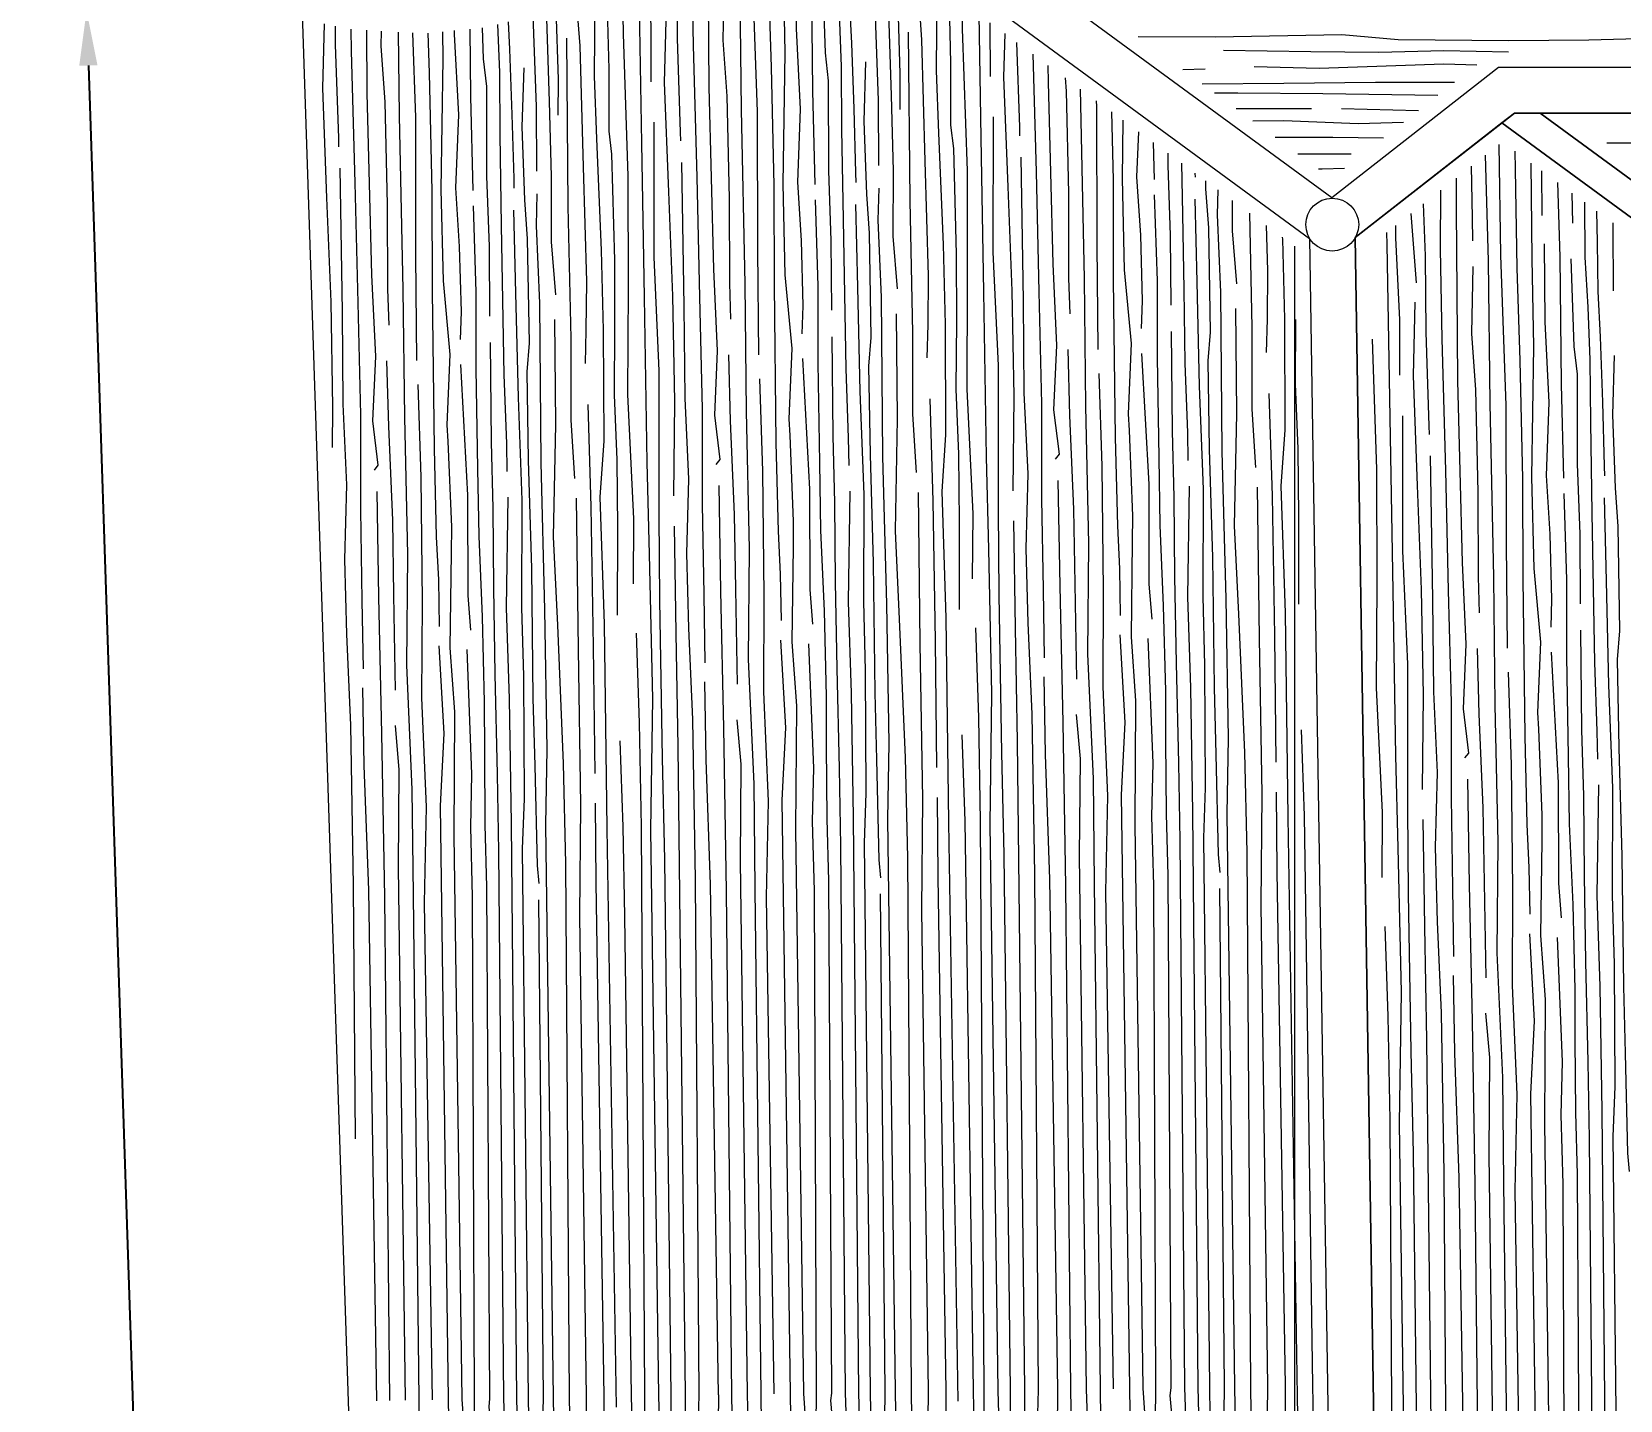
# Model space of a CAD drawing. Header units: millimetres. Extents: x -17502 to -16646, y 1856 to 2034.
# Drawn here: x -17246.57 to -17241.35, y 1866.45 to 1870.94 of the extents above; entities that cross this region are included whole.
import ezdxf

# ---------------------------------------------------------------- set-up
doc = ezdxf.new("R2010")
doc.units = ezdxf.units.MM
doc.layers.get('0').update_dxf_attribs({"lineweight": 9})
doc.layers.get('Defpoints').update_dxf_attribs({"lineweight": 9})
doc.layers.add('blocs', color=7, linetype='Continuous')
doc.styles.get("Standard").update_dxf_attribs({"font": 'times.ttf'})
doc.dimstyles.get("Standard").update_dxf_attribs({"dimtxt": 0.18, "dimasz": 0.18, "dimexe": 0.18, "dimexo": 0.0625, "dimgap": 0.09, "dimtad": 0, "dimtih": 1, "dimtoh": 1, "dimzin": 0, "dimdsep": 46, "dimtxsty": 'Standard', "dimcen": 0.09, "dimadec": 0, "dimazin": 0, "dimtfac": 1, "dimtofl": 0, "dimtmove": 0, "dimatfit": 3, "dimfxl": 1, "dimtolj": 1, "dimtzin": 0, "dimarcsym": 0})

# ---------------------------------------------------------------- blocks, each defined once
blk = doc.blocks.new('*D457')
at = {"color": 0, "lineweight": -2, "transparency": 16777216}
for p, q in [((-17245.7454, 1871.0305), (-17246.5712, 1871.0032)), ((-17246.3854, 1870.8292), (-17246.2102, 1865.5337)), ((-17246.0107, 1859.5027), (-17246.1859, 1864.7982)), ((-17245.3588, 1859.3442), (-17246.1846, 1859.3168))]:
    blk.add_line(p, q, dxfattribs=at)
at = {"color": 0, "lineweight": 9, "transparency": 16777216}
for points in [[(-17246.4154, 1870.8282), (-17246.3554, 1870.8302), (-17246.3913, 1871.0091)], [(-17246.0407, 1859.5017), (-17245.9807, 1859.5037), (-17246.0047, 1859.3228)]]:
    blk.add_solid(points, dxfattribs=at)
at = {"layer": 'Defpoints', "color": 0, "lineweight": 9, "transparency": 16777216}
for p in [(-17246.3913, 1871.0091), (-17245.6829, 1871.0326), (-17245.2963, 1859.3462)]:
    blk.add_point(p, dxfattribs=at)
at = {"color": 0, "lineweight": 9, "transparency": 16777216, "insert": (-17246.198, 1865.166), "char_height": 0.18, "attachment_point": 5, "rotation": 90}
blk.add_mtext('\\A1;11.69', dxfattribs=at)

msp = doc.modelspace()

# ---------------------------------------------------------------- linework, layer by layer
at = {"lineweight": 9}
for points in [[(-17235.0473, 1872.8238), (-17234.8167, 1872.8238), (-17234.8167, 1870.8228), (-17241.7543, 1870.8228), (-17242.3019, 1870.3943), (-17244.1116, 1871.7212), (-17244.0561, 1871.8437), (-17243.9982, 1872.0277), (-17243.9689, 1872.1987), (-17243.9612, 1872.3354), (-17243.9655, 1872.4503), (-17243.9881, 1872.612), (-17244.0268, 1872.7598), (-17244.0491, 1872.8238), (-17243.6056, 1872.8238)], [(-17242.0733, 1860.5942), (-17242.2249, 1870.2641), (-17241.7025, 1870.6728), (-17234.8167, 1870.6728), (-17234.8167, 1868.6234), (-17234.5696, 1868.6234), (-17234.5696, 1868.5982), (-17238.8426, 1868.5781), (-17238.9629, 1859.4455), (-17242.0546, 1859.397), (-17242.0635, 1859.9639)], [(-17242.0635, 1859.9639), (-17242.0546, 1859.397), (-17239.1129, 1859.4431), (-17238.9919, 1868.6255), (-17241.7434, 1870.6408), (-17242.2249, 1870.2641), (-17242.0733, 1860.5942)], [(-17242.4245, 1870.2361), (-17242.4245, 1859.4412)]]:
    msp.add_lwpolyline(points, dxfattribs=at)
for points in [[(-17242.3748, 1870.2617), (-17242.2046, 1859.3947), (-17245.2963, 1859.3462), (-17245.6829, 1871.0326), (-17245.5188, 1870.9979), (-17245.283, 1870.9839), (-17245.0886, 1871.0033), (-17244.8795, 1871.0569), (-17244.7259, 1871.1204), (-17244.5816, 1871.2018), (-17244.4651, 1871.2863), (-17244.3206, 1871.4219), (-17244.2344, 1871.5254), (-17244.1879, 1871.5911), (-17242.3748, 1870.2617)], [(-17238.9919, 1868.6255), (-17238.9906, 1868.7274), (-17238.962, 1868.7275), (-17241.6179, 1870.6728), (-17241.7025, 1870.6728), (-17241.7434, 1870.6408)], [(-17238.962, 1868.7275), (-17234.8167, 1868.747), (-17234.8167, 1870.6728), (-17241.6179, 1870.6728)]]:
    msp.add_lwpolyline(points, close=True, dxfattribs=at)
msp.add_circle((-17242.3005, 1870.3067), 0.0868, dxfattribs=at)
at = {"layer": 'blocs', "lineweight": 9}
for points in [[(-17244.2114, 1871.4749), (-17244.2063, 1871.1702), (-17244.1889, 1870.677), (-17244.1882, 1870.2247), (-17244.1847, 1869.8797)], [(-17244.1594, 1871.5082), (-17244.1585, 1871.452), (-17244.1531, 1871.1276), (-17244.1434, 1870.8239), (-17244.1346, 1870.4357), (-17244.1337, 1870.109), (-17244.1273, 1869.5905), (-17244.1202, 1869.3004), (-17244.1133, 1869.1596), (-17244.1107, 1869.0066)], [(-17244.1066, 1871.4695), (-17244.1033, 1871.1582), (-17244.0985, 1870.8704), (-17244.105, 1870.4408), (-17244.0977, 1870.1416), (-17244.0754, 1869.8998), (-17244.0852, 1869.6689), (-17244.082, 1869.6141), (-17244.0705, 1869.3333), (-17244.0713, 1869.2487), (-17244.0753, 1868.9365), (-17244.0603, 1868.7266), (-17244.0627, 1868.3198), (-17244.0367, 1866.4694)], [(-17244.255, 1871.4225), (-17244.2471, 1871.1517), (-17244.2416, 1870.6834), (-17244.2298, 1870.1124), (-17244.225, 1869.6927), (-17244.2152, 1869.2428), (-17244.2183, 1868.8795), (-17244.2, 1868.4708), (-17244.1965, 1868.1259), (-17244.177, 1866.4671)], [(-17244.0197, 1871.4058), (-17244.0121, 1871.1643), (-17244.0074, 1870.7463), (-17243.9999, 1870.438)], [(-17244.3519, 1871.3239), (-17244.3519, 1871.3209), (-17244.35, 1871.0471), (-17244.3477, 1870.7578), (-17244.3401, 1870.4607), (-17244.3325, 1870.1609), (-17244.3202, 1869.8926), (-17244.3297, 1869.6813), (-17244.3116, 1869.5356), (-17244.3244, 1869.5197)], [(-17243.9313, 1871.3409), (-17243.9298, 1871.164), (-17243.9202, 1870.9997), (-17243.9128, 1870.8262), (-17243.9116, 1870.6206), (-17243.9066, 1870.3236), (-17243.9025, 1870.077), (-17243.8984, 1869.8332), (-17243.8901, 1869.6071), (-17243.8885, 1869.5158)], [(-17243.8912, 1871.3116), (-17243.8895, 1871.2126), (-17243.8868, 1871.0504), (-17243.8798, 1870.902), (-17243.8716, 1870.6874), (-17243.8658, 1870.4773), (-17243.8653, 1870.4453)], [(-17244.4041, 1871.275), (-17244.4045, 1871.1898), (-17244.3996, 1870.8952), (-17244.3872, 1870.4627), (-17244.378, 1870.0691), (-17244.3692, 1869.7016), (-17244.3692, 1869.3892), (-17244.3642, 1869.0921), (-17244.3605, 1868.8679)], [(-17243.8088, 1871.2512), (-17243.8051, 1871.0837), (-17243.7921, 1870.7138), (-17243.7908, 1870.5013)], [(-17244.4562, 1871.231), (-17244.4537, 1871.1678), (-17244.4521, 1870.9175), (-17244.4417, 1870.61), (-17244.4413, 1870.5814)], [(-17244.063, 1871.207), (-17244.061, 1870.9511), (-17244.0474, 1870.6863), (-17244.0571, 1870.4463), (-17244.0448, 1870.2546), (-17244.0389, 1870.0399), (-17244.042, 1869.9485)], [(-17243.7572, 1871.2133), (-17243.758, 1871.0022), (-17243.7489, 1870.7305), (-17243.7425, 1870.4838), (-17243.7435, 1870.269), (-17243.7291, 1870.0956)], [(-17244.5483, 1871.1642), (-17244.5388, 1870.9582), (-17244.5384, 1870.7757)], [(-17243.9755, 1871.1581), (-17243.9661, 1870.8704), (-17243.9554, 1870.7792), (-17243.9551, 1870.4845), (-17243.9466, 1870.2539), (-17243.9451, 1870.0254)], [(-17243.7314, 1871.1944), (-17243.7313, 1871.1786), (-17243.7204, 1870.8018), (-17243.7207, 1870.6852)], [(-17244.6327, 1871.1156), (-17244.6296, 1870.9328), (-17244.614, 1870.4663), (-17244.6131, 1870.0987), (-17244.6151, 1869.7493), (-17244.5952, 1869.3403), (-17244.5968, 1869.1272)], [(-17244.5785, 1871.1461), (-17244.569, 1870.5741), (-17244.5605, 1870.0684), (-17244.5514, 1869.5263), (-17244.5438, 1869.2247), (-17244.5332, 1868.7504), (-17244.5391, 1868.3201), (-17244.5132, 1866.4614)], [(-17244.2974, 1871.1326), (-17244.302, 1870.9126), (-17244.2886, 1870.7282), (-17244.2809, 1870.3923), (-17244.2804, 1870.1144), (-17244.2763, 1869.9962)], [(-17243.6469, 1871.1325), (-17243.655, 1870.995), (-17243.6491, 1870.9129), (-17243.6379, 1870.5155), (-17243.627, 1870.1388), (-17243.6289, 1869.9792), (-17243.6316, 1869.8695)], [(-17243.5997, 1871.0979), (-17243.5993, 1871.0801), (-17243.6017, 1870.8127), (-17243.5937, 1870.6073), (-17243.5784, 1870.242), (-17243.5718, 1869.9793), (-17243.5702, 1869.6161), (-17243.5831, 1869.431), (-17243.5693, 1869.0154), (-17243.5604, 1868.3438), (-17243.5297, 1866.4439)], [(-17244.7735, 1871.0466), (-17244.7777, 1870.9759), (-17244.7718, 1870.8938), (-17244.7605, 1870.4964), (-17244.7497, 1870.1197), (-17244.7516, 1869.9601), (-17244.7543, 1869.8504)], [(-17244.7221, 1871.0678), (-17244.722, 1871.061), (-17244.7243, 1870.7936), (-17244.7163, 1870.5882), (-17244.7011, 1870.2229), (-17244.6944, 1869.9602), (-17244.6929, 1869.597), (-17244.7058, 1869.4119), (-17244.692, 1868.9963), (-17244.683, 1868.3247), (-17244.6524, 1866.4248)], [(-17244.6824, 1871.0875), (-17244.6817, 1871.0138), (-17244.6767, 1870.8172), (-17244.6767, 1870.6137), (-17244.6669, 1870.5376), (-17244.6577, 1870.1902), (-17244.6575, 1869.9715), (-17244.6588, 1869.7477), (-17244.6501, 1869.5342), (-17244.6481, 1869.3104), (-17244.6484, 1869.0242)], [(-17243.5594, 1871.0683), (-17243.559, 1871.0329), (-17243.554, 1870.8363), (-17243.554, 1870.6328), (-17243.5443, 1870.5567), (-17243.5351, 1870.2093), (-17243.5348, 1869.9906), (-17243.5361, 1869.7668), (-17243.5275, 1869.5533), (-17243.5254, 1869.3295), (-17243.5257, 1869.0433)], [(-17244.9253, 1870.9936), (-17244.9147, 1870.6947), (-17244.9135, 1870.4822)], [(-17244.8806, 1871.005), (-17244.8807, 1870.9831), (-17244.8716, 1870.7114), (-17244.8652, 1870.4647), (-17244.8661, 1870.2499), (-17244.8518, 1870.0765)], [(-17244.8498, 1871.0151), (-17244.8431, 1870.7827), (-17244.8434, 1870.6661)], [(-17244.4877, 1871.0162), (-17244.494, 1870.7736), (-17244.4802, 1870.414), (-17244.4667, 1870.0727), (-17244.4609, 1869.7261), (-17244.4635, 1869.4161)], [(-17243.5169, 1871.0371), (-17243.5155, 1870.9499), (-17243.4998, 1870.4835), (-17243.4989, 1870.1159), (-17243.5009, 1869.7665), (-17243.481, 1869.3575), (-17243.4827, 1869.1444)], [(-17243.4616, 1870.9965), (-17243.4548, 1870.5912), (-17243.4463, 1870.0856), (-17243.4372, 1869.5434), (-17243.4296, 1869.2418), (-17243.419, 1868.7675), (-17243.4249, 1868.3372), (-17243.399, 1866.4786)], [(-17245.6111, 1870.9663), (-17245.6167, 1870.7545), (-17245.6029, 1870.3949), (-17245.5893, 1870.0536), (-17245.5835, 1869.707), (-17245.5847, 1869.5751)], [(-17245.5751, 1870.9587), (-17245.5748, 1870.8984), (-17245.5644, 1870.5909), (-17245.5639, 1870.5623)], [(-17245.5235, 1870.9481), (-17245.5223, 1870.8761), (-17245.5098, 1870.4435), (-17245.5006, 1870.05), (-17245.4919, 1869.6825), (-17245.4919, 1869.3701), (-17245.4869, 1869.073), (-17245.4831, 1868.8488)], [(-17245.472, 1870.945), (-17245.4704, 1870.7387), (-17245.4628, 1870.4416), (-17245.4552, 1870.1418), (-17245.4429, 1869.8735), (-17245.4524, 1869.6622), (-17245.4343, 1869.5165), (-17245.4471, 1869.5006)], [(-17245.4237, 1870.9422), (-17245.4247, 1870.8935), (-17245.4113, 1870.7091), (-17245.4036, 1870.3732), (-17245.4031, 1870.0953), (-17245.399, 1869.9771)], [(-17245.3675, 1870.9388), (-17245.3643, 1870.6643), (-17245.3524, 1870.0933), (-17245.3477, 1869.6736), (-17245.3379, 1869.2237), (-17245.3409, 1868.8604), (-17245.3227, 1868.4517), (-17245.3192, 1868.1068), (-17245.2997, 1866.448)], [(-17245.2226, 1870.9397), (-17245.2211, 1870.8513), (-17245.2277, 1870.4217), (-17245.2204, 1870.1225), (-17245.1981, 1869.8807), (-17245.2079, 1869.6498), (-17245.2047, 1869.595), (-17245.1931, 1869.3142), (-17245.194, 1869.2296), (-17245.1979, 1868.9174), (-17245.183, 1868.7075), (-17245.1853, 1868.3007), (-17245.1594, 1866.4503)], [(-17245.1838, 1870.9436), (-17245.1837, 1870.932), (-17245.1701, 1870.6672), (-17245.1798, 1870.4272), (-17245.1675, 1870.2354), (-17245.1616, 1870.0208), (-17245.1646, 1869.9293)], [(-17245.1325, 1870.9487), (-17245.13, 1870.7272), (-17245.1226, 1870.4189)], [(-17245.0921, 1870.9527), (-17245.0888, 1870.8513), (-17245.0781, 1870.7601), (-17245.0777, 1870.4654), (-17245.0693, 1870.2348), (-17245.0678, 1870.0063)], [(-17245.0422, 1870.9636), (-17245.0354, 1870.8071), (-17245.0343, 1870.6015), (-17245.0293, 1870.3045), (-17245.0252, 1870.0579), (-17245.0211, 1869.8141), (-17245.0127, 1869.588), (-17245.0112, 1869.4967)], [(-17245.0067, 1870.9727), (-17245.0024, 1870.8829), (-17244.9943, 1870.6683), (-17244.9885, 1870.4582), (-17244.9879, 1870.4262)], [(-17243.6929, 1870.9383), (-17243.6882, 1870.3854), (-17243.6786, 1869.9515), (-17243.6787, 1869.6842), (-17243.6664, 1869.4925)], [(-17243.4246, 1870.9695), (-17243.4242, 1870.7929)], [(-17245.3214, 1870.9361), (-17245.3116, 1870.6579), (-17245.3109, 1870.2056), (-17245.3074, 1869.8606)], [(-17245.2702, 1870.9349), (-17245.2661, 1870.8048), (-17245.2573, 1870.4166), (-17245.2564, 1870.0899), (-17245.25, 1869.5714), (-17245.2429, 1869.2813), (-17245.2359, 1869.1405), (-17245.2334, 1868.9875)], [(-17244.8155, 1870.9192), (-17244.8109, 1870.3663), (-17244.8013, 1869.9324), (-17244.8014, 1869.6651), (-17244.7891, 1869.4734)], [(-17243.3761, 1870.9339), (-17243.3799, 1870.7908), (-17243.366, 1870.4312), (-17243.3525, 1870.0899), (-17243.3467, 1869.7432), (-17243.3493, 1869.4332)], [(-17243.3369, 1870.9052), (-17243.3276, 1870.6272), (-17243.3271, 1870.5985)], [(-17239.9067, 1870.923), (-17240.3042, 1870.9226), (-17240.6194, 1870.92), (-17240.8867, 1870.9266), (-17241.0923, 1870.9218), (-17241.4578, 1870.9123), (-17241.7205, 1870.9097), (-17242.0837, 1870.9139), (-17242.2686, 1870.9297), (-17242.6844, 1870.9224), (-17242.9384, 1870.923)], [(-17243.8331, 1870.8408), (-17243.839, 1870.6465), (-17243.8304, 1870.4067), (-17243.8214, 1870.2789), (-17243.8157, 1869.9363), (-17243.8232, 1869.8425), (-17243.8184, 1869.5524), (-17243.8078, 1869.1968), (-17243.8029, 1868.7696), (-17243.797, 1868.5504), (-17243.7892, 1868.2215), (-17243.7836, 1868.1622)], [(-17243.2841, 1870.8664), (-17243.273, 1870.4798), (-17243.2638, 1870.0863), (-17243.255, 1869.7188), (-17243.255, 1869.4064), (-17243.25, 1869.1092), (-17243.2463, 1868.885)], [(-17241.7222, 1870.8728), (-17241.9336, 1870.8774), (-17242.1472, 1870.8721), (-17242.3709, 1870.8736), (-17242.6571, 1870.8783)], [(-17244.9557, 1870.8217), (-17244.9616, 1870.6274), (-17244.9531, 1870.3876), (-17244.9441, 1870.2598), (-17244.9383, 1869.9172), (-17244.9459, 1869.8234), (-17244.941, 1869.5333), (-17244.9304, 1869.1777), (-17244.9256, 1868.7505), (-17244.9196, 1868.5313), (-17244.9118, 1868.2024), (-17244.9063, 1868.1431)], [(-17243.234, 1870.8297), (-17243.2335, 1870.7749), (-17243.226, 1870.4778), (-17243.2183, 1870.1781), (-17243.206, 1869.9098), (-17243.2155, 1869.6984), (-17243.1975, 1869.5527), (-17243.2102, 1869.5368)], [(-17243.1775, 1870.7883), (-17243.1744, 1870.7454), (-17243.1667, 1870.4095), (-17243.1662, 1870.1315), (-17243.1622, 1870.0134)], [(-17242.7181, 1870.8166), (-17242.7915, 1870.8152)], [(-17241.8253, 1870.8307), (-17241.9341, 1870.833), (-17242.3434, 1870.8196), (-17242.5564, 1870.8246)], [(-17243.128, 1870.752), (-17243.1274, 1870.7005), (-17243.1156, 1870.1296), (-17243.1109, 1869.7099), (-17243.101, 1869.26), (-17243.1041, 1868.8966), (-17243.0858, 1868.488), (-17243.0824, 1868.1431), (-17243.0628, 1866.4842)], [(-17241.8988, 1870.7732), (-17242.1582, 1870.7729), (-17242.4598, 1870.77), (-17242.7274, 1870.7682)], [(-17241.9536, 1870.7304), (-17242.3319, 1870.7362), (-17242.6108, 1870.7385), (-17242.6867, 1870.7384)], [(-17243.0754, 1870.7134), (-17243.0747, 1870.6942), (-17243.074, 1870.2418), (-17243.0705, 1869.8969)], [(-17242.3688, 1870.6866), (-17242.6158, 1870.6864)], [(-17242.0171, 1870.6806), (-17242.2697, 1870.6867)], [(-17244.5283, 1870.6429), (-17244.5287, 1870.1997), (-17244.5121, 1869.8271), (-17244.512, 1869.3531), (-17244.5099, 1869.0742), (-17244.5012, 1868.5555), (-17244.493, 1868.2219)], [(-17243.4142, 1870.6601), (-17243.4146, 1870.2168), (-17243.3979, 1869.8443), (-17243.3978, 1869.3703), (-17243.3957, 1869.0913), (-17243.3871, 1868.5726), (-17243.3789, 1868.2391)], [(-17243.0255, 1870.6768), (-17243.0204, 1870.4528), (-17243.0195, 1870.1261), (-17243.0132, 1869.6076), (-17243.006, 1869.3176), (-17242.9991, 1869.1767), (-17242.9965, 1869.0237)], [(-17242.9879, 1870.6492), (-17242.9908, 1870.4579), (-17242.9835, 1870.1587), (-17242.9612, 1869.9169), (-17242.971, 1869.686), (-17242.9678, 1869.6312), (-17242.9563, 1869.3504), (-17242.9572, 1869.2659), (-17242.9611, 1868.9536), (-17242.9461, 1868.7437), (-17242.9485, 1868.337), (-17242.9226, 1866.4866)], [(-17242.0668, 1870.6418), (-17242.2154, 1870.6372), (-17242.4597, 1870.6474), (-17242.561, 1870.6462)], [(-17242.937, 1870.6119), (-17242.943, 1870.4634), (-17242.9306, 1870.2717), (-17242.9247, 1870.057), (-17242.9278, 1869.9656)], [(-17242.8887, 1870.5765), (-17242.8858, 1870.4551)], [(-17242.1326, 1870.5903), (-17242.2981, 1870.5929), (-17242.4879, 1870.5927)], [(-17239.8311, 1870.5832), (-17240.4366, 1870.5752), (-17241.0675, 1870.5745), (-17241.3986, 1870.5742)], [(-17243.3233, 1870.5282), (-17243.3154, 1870.0564), (-17243.3129, 1869.754), (-17243.3007, 1869.4883), (-17243.307, 1869.2439), (-17243.3003, 1868.9989), (-17243.2875, 1868.6993), (-17243.2787, 1868.1728), (-17243.2665, 1866.4808)], [(-17242.8409, 1870.5415), (-17242.8409, 1870.5016), (-17242.8325, 1870.271), (-17242.8309, 1870.0426)], [(-17242.2383, 1870.5381), (-17242.4133, 1870.538)], [(-17241.7985, 1870.5343), (-17241.7884, 1870.188), (-17241.7829, 1869.7198), (-17241.771, 1869.1488), (-17241.7663, 1868.7291), (-17241.7565, 1868.2792), (-17241.7596, 1867.9159), (-17241.7413, 1867.5072), (-17241.7378, 1867.1623), (-17241.7183, 1865.5034)], [(-17241.7536, 1870.5694), (-17241.7476, 1870.2066), (-17241.7302, 1869.7134), (-17241.7295, 1869.261), (-17241.726, 1868.9161)], [(-17241.7008, 1870.5476), (-17241.6998, 1870.4883), (-17241.6943, 1870.164), (-17241.6847, 1869.8603), (-17241.6759, 1869.4721), (-17241.675, 1869.1454), (-17241.6686, 1868.6268), (-17241.6615, 1868.3368), (-17241.6546, 1868.196), (-17241.652, 1868.0429)], [(-17245.5601, 1870.4919), (-17245.5523, 1870.0202), (-17245.5498, 1869.7178), (-17245.5375, 1869.452), (-17245.5439, 1869.2076), (-17245.5372, 1868.9626), (-17245.5243, 1868.663), (-17245.5155, 1868.1365), (-17245.5096, 1867.3052)], [(-17244.4375, 1870.511), (-17244.4296, 1870.0393), (-17244.4271, 1869.7369), (-17244.4149, 1869.4711), (-17244.4212, 1869.2267), (-17244.4145, 1868.9818), (-17244.4017, 1868.6821), (-17244.3929, 1868.1556), (-17244.3807, 1866.4637)], [(-17242.7953, 1870.508), (-17242.7925, 1870.3408), (-17242.7883, 1870.0941), (-17242.7842, 1869.8503), (-17242.7759, 1869.6243), (-17242.7744, 1869.5329)], [(-17242.7513, 1870.4758), (-17242.7511, 1870.4625)], [(-17242.2601, 1870.4905), (-17242.3334, 1870.4885), (-17242.3459, 1870.4885)], [(-17241.8442, 1870.4985), (-17241.8414, 1870.3286), (-17241.8401, 1870.254)], [(-17241.6479, 1870.5089), (-17241.6446, 1870.1946), (-17241.6398, 1869.9068), (-17241.6463, 1869.4771), (-17241.639, 1869.178), (-17241.6167, 1868.9362), (-17241.6265, 1868.7052), (-17241.6233, 1868.6505), (-17241.6118, 1868.3696), (-17241.6126, 1868.2851), (-17241.6165, 1867.9729), (-17241.6016, 1867.7629), (-17241.6039, 1867.3562), (-17241.578, 1865.5058)], [(-17241.6134, 1870.4836), (-17241.6127, 1870.3369)], [(-17243.7896, 1870.4267), (-17243.7924, 1870.3215), (-17243.7813, 1870.0681), (-17243.7771, 1869.545), (-17243.7644, 1869.0609), (-17243.7568, 1868.6041), (-17243.761, 1868.355), (-17243.736, 1866.4744), (-17243.736, 1866.4744)], [(-17242.7172, 1870.4507), (-17242.7162, 1870.4239), (-17242.7072, 1870.2961), (-17242.7015, 1869.9535), (-17242.709, 1869.8597), (-17242.7042, 1869.5696), (-17242.6936, 1869.2139), (-17242.6887, 1868.7868), (-17242.6828, 1868.5675), (-17242.675, 1868.2387), (-17242.6694, 1868.1794)], [(-17242.676, 1870.4205), (-17242.6782, 1870.3387), (-17242.6671, 1870.0853), (-17242.6629, 1869.5622), (-17242.6502, 1869.078), (-17242.6426, 1868.6212), (-17242.6468, 1868.3721), (-17242.6218, 1866.4916), (-17242.6218, 1866.4916)], [(-17241.9448, 1870.4198), (-17241.9458, 1870.2262), (-17241.9409, 1869.9316), (-17241.9285, 1869.499), (-17241.9193, 1869.1055), (-17241.9105, 1868.738), (-17241.9105, 1868.4256), (-17241.9055, 1868.1284), (-17241.9018, 1867.9043)], [(-17241.8938, 1870.4597), (-17241.8932, 1870.3572), (-17241.8912, 1870.0835), (-17241.889, 1869.7941), (-17241.8814, 1869.497), (-17241.8738, 1869.1973), (-17241.8615, 1868.929), (-17241.871, 1868.7176), (-17241.8529, 1868.5719), (-17241.8657, 1868.5561)], [(-17241.5611, 1870.4453), (-17241.5534, 1870.2007), (-17241.5487, 1869.7827), (-17241.5412, 1869.4744)], [(-17245.1218, 1870.3686), (-17245.1125, 1870.0855), (-17245.1128, 1869.8342), (-17245.1073, 1869.5053), (-17245.1036, 1869.2837), (-17245.0922, 1869.0194), (-17245.0852, 1868.7385), (-17245.0848, 1868.5763), (-17245.0831, 1868.3364), (-17245.0774, 1868.1332), (-17245.0679, 1866.4518), (-17245.0679, 1866.4518)], [(-17244.9122, 1870.4076), (-17244.915, 1870.3024), (-17244.9039, 1870.049), (-17244.8998, 1869.5259), (-17244.8871, 1869.0418), (-17244.8795, 1868.585), (-17244.8837, 1868.3359), (-17244.8586, 1866.4553), (-17244.8586, 1866.4553)], [(-17243.9991, 1870.3877), (-17243.9898, 1870.1046), (-17243.9902, 1869.8533), (-17243.9847, 1869.5244), (-17243.981, 1869.3028), (-17243.9695, 1869.0385), (-17243.9626, 1868.7576), (-17243.9621, 1868.5954), (-17243.9604, 1868.3555), (-17243.9547, 1868.1523), (-17243.9452, 1866.4709), (-17243.9452, 1866.4709)], [(-17243.8663, 1870.3731), (-17243.8595, 1870.1013), (-17243.8515, 1869.7588), (-17243.839, 1869.4208), (-17243.8399, 1869.069), (-17243.8339, 1868.8429), (-17243.8317, 1868.4408), (-17243.8378, 1868.2762), (-17243.8182, 1866.4731), (-17243.8182, 1866.4731)], [(-17242.8849, 1870.4049), (-17242.8756, 1870.1217), (-17242.876, 1869.8704), (-17242.8705, 1869.5415), (-17242.8668, 1869.32), (-17242.8554, 1869.0556), (-17242.8484, 1868.7747), (-17242.848, 1868.6125), (-17242.8462, 1868.3727), (-17242.8405, 1868.1694), (-17242.8311, 1866.4881), (-17242.8311, 1866.4881)], [(-17242.7521, 1870.3903), (-17242.7453, 1870.1185), (-17242.7373, 1869.7759), (-17242.7248, 1869.438), (-17242.7258, 1869.0861), (-17242.7197, 1868.8601), (-17242.7175, 1868.458), (-17242.7236, 1868.2934), (-17242.704, 1866.4902), (-17242.704, 1866.4902)], [(-17242.6288, 1870.386), (-17242.6293, 1870.2862), (-17242.615, 1870.1128)], [(-17242.0017, 1870.3752), (-17241.995, 1870.2042), (-17241.9934, 1869.9539), (-17241.983, 1869.6464), (-17241.9825, 1869.6178)], [(-17241.5135, 1870.4104), (-17241.5119, 1870.3111)], [(-17241.4726, 1870.3805), (-17241.4711, 1870.2004), (-17241.4615, 1870.0361), (-17241.4541, 1869.8625), (-17241.4529, 1869.6569), (-17241.4479, 1869.36), (-17241.4438, 1869.1133), (-17241.4397, 1868.8696), (-17241.4313, 1868.6435), (-17241.4298, 1868.5522)], [(-17244.989, 1870.354), (-17244.9822, 1870.0822), (-17244.9741, 1869.7397), (-17244.9616, 1869.4017), (-17244.9626, 1869.0499), (-17244.9565, 1868.8238), (-17244.9544, 1868.4217), (-17244.9604, 1868.2571), (-17244.9408, 1866.454), (-17244.9408, 1866.454)], [(-17242.5727, 1870.3448), (-17242.5645, 1869.9687), (-17242.5646, 1869.7014), (-17242.5522, 1869.5096)], [(-17242.0425, 1870.3433), (-17242.0248, 1870.1152)], [(-17241.4325, 1870.3511), (-17241.4308, 1870.249), (-17241.4281, 1870.0868), (-17241.421, 1869.9384), (-17241.4129, 1869.7238), (-17241.4071, 1869.5137), (-17241.4065, 1869.4817)], [(-17241.3794, 1870.3122), (-17241.3791, 1870.2997), (-17241.3779, 1870.0896)], [(-17242.5171, 1870.304), (-17242.5128, 1870.1559), (-17242.5147, 1869.9963), (-17242.5174, 1869.8866)], [(-17242.4645, 1870.2655), (-17242.4642, 1870.2591), (-17242.4576, 1869.9965), (-17242.4561, 1869.6332), (-17242.4689, 1869.4481), (-17242.4551, 1869.0325), (-17242.4462, 1868.361), (-17242.4155, 1866.4611)], [(-17242.1219, 1870.2811), (-17242.1208, 1870.2412), (-17242.1102, 1869.6105), (-17242.1018, 1869.1048), (-17242.0927, 1868.5626), (-17242.0851, 1868.2611), (-17242.0745, 1867.7867), (-17242.0803, 1867.3564), (-17242.0545, 1865.4978)], [(-17242.0931, 1870.3037), (-17242.0924, 1870.2629), (-17242.0801, 1869.9946), (-17242.0797, 1869.8121)], [(-17241.6043, 1870.2433), (-17241.6023, 1869.9875), (-17241.5887, 1869.7227), (-17241.5984, 1869.4826), (-17241.5861, 1869.2909), (-17241.5802, 1869.0763), (-17241.5832, 1868.9848)], [(-17241.8387, 1870.169), (-17241.8433, 1869.949), (-17241.8299, 1869.7646), (-17241.8222, 1869.4287), (-17241.8217, 1869.1508), (-17241.8176, 1869.0326)], [(-17241.5168, 1870.1945), (-17241.5074, 1869.9068), (-17241.4967, 1869.8156), (-17241.4964, 1869.5209), (-17241.4879, 1869.2903), (-17241.4864, 1869.0618)], [(-17242.029, 1870.0526), (-17242.0353, 1869.81), (-17242.0215, 1869.4504), (-17242.008, 1869.1091), (-17242.0022, 1868.7624), (-17242.0048, 1868.4524)], [(-17243.7323, 1870.0141), (-17243.7288, 1869.6691), (-17243.7364, 1869.3012), (-17243.7224, 1869.0113), (-17243.7034, 1868.5569), (-17243.6956, 1868.2281), (-17243.6834, 1866.4753)], [(-17242.6181, 1870.0312), (-17242.6146, 1869.6863), (-17242.6222, 1869.3183), (-17242.6082, 1869.0284), (-17242.5892, 1868.5741), (-17242.5814, 1868.2452), (-17242.5692, 1866.4925)], [(-17244.855, 1869.995), (-17244.8515, 1869.65), (-17244.859, 1869.2821), (-17244.8451, 1868.9922), (-17244.826, 1868.5378), (-17244.8183, 1868.209), (-17244.806, 1866.4562)], [(-17242.8295, 1869.9558), (-17242.8263, 1869.6291), (-17242.8204, 1869.4122), (-17242.8183, 1869.1504), (-17242.8135, 1868.8672), (-17242.8057, 1868.5383), (-17242.8015, 1868.2848), (-17242.7855, 1866.4888)], [(-17242.4207, 1869.9954), (-17242.4219, 1869.7839), (-17242.4133, 1869.5704), (-17242.4112, 1869.3467), (-17242.4115, 1869.0605)], [(-17245.0663, 1869.9195), (-17245.0631, 1869.5929), (-17245.0572, 1869.3759), (-17245.0551, 1869.1142), (-17245.0504, 1868.8309), (-17245.0426, 1868.5021), (-17245.0384, 1868.2485), (-17245.0223, 1866.4526)], [(-17243.9437, 1869.9386), (-17243.9405, 1869.612), (-17243.9346, 1869.395), (-17243.9324, 1869.1333), (-17243.9277, 1868.85), (-17243.9199, 1868.5212), (-17243.9157, 1868.2676), (-17243.8996, 1866.4717)], [(-17243.1693, 1869.8964), (-17243.1631, 1869.6801), (-17243.1502, 1869.3726), (-17243.1461, 1869.1276), (-17243.1429, 1868.9373), (-17243.1408, 1868.8148)], [(-17242.1696, 1869.9307), (-17242.1553, 1869.5027), (-17242.1544, 1869.1351), (-17242.1563, 1868.7857), (-17242.1365, 1868.3767), (-17242.1381, 1868.1636)], [(-17245.4062, 1869.8601), (-17245.4, 1869.6438), (-17245.387, 1869.3364), (-17245.3829, 1869.0914), (-17245.3797, 1868.9011), (-17245.3777, 1868.7786)], [(-17245.1632, 1869.8477), (-17245.1401, 1869.4186), (-17245.1391, 1869.0896), (-17245.1304, 1868.9755)], [(-17244.2835, 1869.8792), (-17244.2773, 1869.6629), (-17244.2643, 1869.3555), (-17244.2602, 1869.1105), (-17244.2571, 1868.9202), (-17244.255, 1868.7977)], [(-17244.0406, 1869.8668), (-17244.0174, 1869.4377), (-17244.0165, 1869.1087), (-17244.0077, 1868.9946)], [(-17242.9264, 1869.884), (-17242.9032, 1869.4549), (-17242.9023, 1869.1259), (-17242.8935, 1869.0118)], [(-17241.3744, 1869.8771), (-17241.3802, 1869.6828), (-17241.3717, 1869.4431), (-17241.3627, 1869.3153), (-17241.3569, 1868.9727), (-17241.3645, 1868.8789), (-17241.3597, 1868.5888), (-17241.3491, 1868.2332), (-17241.3442, 1867.806), (-17241.3382, 1867.5868), (-17241.3305, 1867.2579), (-17241.3249, 1867.1986)], [(-17244.1811, 1869.8005), (-17244.1714, 1869.4968), (-17244.1669, 1869.0879), (-17244.1685, 1868.7726), (-17244.1533, 1868.4142), (-17244.1598, 1868.0988), (-17244.134, 1866.4678)], [(-17243.0669, 1869.8177), (-17243.0573, 1869.514), (-17243.0527, 1869.1051), (-17243.0543, 1868.7898), (-17243.0391, 1868.4313), (-17243.0456, 1868.1159), (-17243.0198, 1866.4849)], [(-17245.3038, 1869.7814), (-17245.2941, 1869.4777), (-17245.2896, 1869.0688), (-17245.2911, 1868.7535), (-17245.276, 1868.3951), (-17245.2825, 1868.0797), (-17245.2566, 1866.4487)], [(-17242.5083, 1869.752), (-17242.4982, 1869.4163), (-17242.4905, 1868.9572), (-17242.4858, 1868.5415)], [(-17244.7452, 1869.7157), (-17244.735, 1869.3801), (-17244.7273, 1868.921), (-17244.7227, 1868.5052)], [(-17243.6225, 1869.7348), (-17243.6123, 1869.3992), (-17243.6047, 1868.9401), (-17243.6, 1868.5243)], [(-17242.0696, 1869.6793), (-17242.07, 1869.2361), (-17242.0534, 1868.8635), (-17242.0533, 1868.3895), (-17242.0512, 1868.1106), (-17242.0425, 1867.5919), (-17242.0343, 1867.2583)], [(-17241.9788, 1869.5474), (-17241.9709, 1869.0756), (-17241.9684, 1868.7732), (-17241.9562, 1868.5075), (-17241.9625, 1868.2631), (-17241.9558, 1868.0181), (-17241.943, 1867.7185), (-17241.9342, 1867.192), (-17241.922, 1865.5)], [(-17245.4381, 1869.4308), (-17245.4323, 1869.0841), (-17245.4222, 1868.6358), (-17245.4132, 1868.0989), (-17245.3964, 1866.4463)], [(-17244.3154, 1869.4499), (-17244.3096, 1869.1032), (-17244.2995, 1868.6549), (-17244.2905, 1868.118), (-17244.2738, 1866.4654)], [(-17243.8848, 1869.4313), (-17243.8902, 1869.0679), (-17243.8806, 1868.7688), (-17243.8738, 1868.36), (-17243.8566, 1866.4724), (-17243.8566, 1866.4724)], [(-17243.6607, 1869.4273), (-17243.6547, 1868.9317), (-17243.6462, 1868.42), (-17243.6495, 1868.0567), (-17243.6274, 1866.4763)], [(-17243.2012, 1869.467), (-17243.1954, 1869.1203), (-17243.1853, 1868.6721), (-17243.1764, 1868.1351), (-17243.1596, 1866.4826)], [(-17242.7707, 1869.4484), (-17242.776, 1869.0851), (-17242.7664, 1868.786), (-17242.7596, 1868.3771), (-17242.7424, 1866.4896), (-17242.7424, 1866.4896)], [(-17242.5466, 1869.4445), (-17242.5406, 1868.9488), (-17242.532, 1868.4372), (-17242.5353, 1868.0739), (-17242.5132, 1866.4934)], [(-17245.0075, 1869.4122), (-17245.0128, 1869.0488), (-17245.0033, 1868.7497), (-17244.9964, 1868.3409), (-17244.9793, 1866.4533), (-17244.9793, 1866.4533)], [(-17244.7834, 1869.4082), (-17244.7774, 1868.9126), (-17244.7688, 1868.4009), (-17244.7722, 1868.0376), (-17244.7501, 1866.4572)], [(-17241.5404, 1869.4241), (-17241.5311, 1869.141), (-17241.5314, 1868.8897), (-17241.5259, 1868.5608), (-17241.5222, 1868.3392), (-17241.5108, 1868.0749), (-17241.5039, 1867.794), (-17241.5034, 1867.6318), (-17241.5017, 1867.3919), (-17241.496, 1867.1887), (-17241.4865, 1865.5073), (-17241.4865, 1865.5073)], [(-17241.4076, 1869.4095), (-17241.4008, 1869.1377), (-17241.3928, 1868.7952), (-17241.3803, 1868.4572), (-17241.3812, 1868.1054), (-17241.3752, 1867.8793), (-17241.373, 1867.4772), (-17241.3791, 1867.3126), (-17241.3595, 1865.5094), (-17241.3595, 1865.5094)], [(-17243.3477, 1869.3342), (-17243.3418, 1868.9823), (-17243.3355, 1868.6095), (-17243.33, 1868.1247), (-17243.3115, 1866.48)], [(-17244.4619, 1869.317), (-17244.456, 1868.9651), (-17244.4497, 1868.5924), (-17244.4442, 1868.1075), (-17244.4257, 1866.4629)], [(-17244.5863, 1868.9658), (-17244.5762, 1868.6713), (-17244.5705, 1868.3299)], [(-17243.4721, 1868.9829), (-17243.462, 1868.6885), (-17243.4563, 1868.347)], [(-17242.9977, 1868.9597), (-17242.9815, 1868.6721), (-17242.9935, 1868.4343), (-17242.9666, 1866.4858), (-17242.9666, 1866.4858)], [(-17241.4849, 1868.975), (-17241.4818, 1868.6484), (-17241.4758, 1868.4314), (-17241.4737, 1868.1696), (-17241.469, 1867.8864), (-17241.4612, 1867.5576), (-17241.457, 1867.304), (-17241.4409, 1865.5081)], [(-17245.2346, 1868.9235), (-17245.2184, 1868.6359), (-17245.2304, 1868.3981), (-17245.2035, 1866.4496), (-17245.2035, 1866.4496)], [(-17245.143, 1868.9114), (-17245.127, 1868.5027), (-17245.131, 1868.329), (-17245.1249, 1868.1006), (-17245.1181, 1866.451)], [(-17244.1119, 1868.9426), (-17244.0957, 1868.655), (-17244.1077, 1868.4172), (-17244.0808, 1866.4687), (-17244.0808, 1866.4687)], [(-17244.0203, 1868.9305), (-17244.0044, 1868.5218), (-17244.0083, 1868.3481), (-17244.0022, 1868.1197), (-17243.9954, 1866.4701)], [(-17242.9061, 1868.9476), (-17242.8902, 1868.5389), (-17242.8941, 1868.3652), (-17242.888, 1868.1368), (-17242.8812, 1866.4872)], [(-17241.8248, 1868.9156), (-17241.8186, 1868.6993), (-17241.8056, 1868.3919), (-17241.8015, 1868.1468), (-17241.7983, 1867.9566), (-17241.7963, 1867.8341)], [(-17241.5818, 1868.9032), (-17241.5587, 1868.4741), (-17241.5577, 1868.1451), (-17241.549, 1868.031)], [(-17244.362, 1868.8053), (-17244.3578, 1868.5499), (-17244.3431, 1868.1408), (-17244.3166, 1866.4647)], [(-17243.2479, 1868.8224), (-17243.2436, 1868.567), (-17243.2289, 1868.1579), (-17243.2025, 1866.4819)], [(-17241.7224, 1868.8369), (-17241.7127, 1868.5332), (-17241.7082, 1868.1243), (-17241.7097, 1867.809), (-17241.6946, 1867.4505), (-17241.7011, 1867.1352), (-17241.6753, 1865.5042)], [(-17245.4847, 1868.7862), (-17245.4804, 1868.5308), (-17245.4658, 1868.1217), (-17245.4393, 1866.4456)], [(-17243.1415, 1868.6985), (-17243.1286, 1868.5527), (-17243.1311, 1868.2346), (-17243.1083, 1866.4834), (-17243.1083, 1866.4834)], [(-17245.3783, 1868.6623), (-17245.3655, 1868.5165), (-17245.368, 1868.1984), (-17245.3451, 1866.4472), (-17245.3451, 1866.4472)], [(-17244.2557, 1868.6814), (-17244.2428, 1868.5356), (-17244.2453, 1868.2175), (-17244.2224, 1866.4663), (-17244.2224, 1866.4663)], [(-17242.403, 1868.6486), (-17242.3931, 1868.3656), (-17242.3882, 1868.0724), (-17242.3658, 1866.4959)], [(-17244.6398, 1868.6124), (-17244.63, 1868.3294), (-17244.6251, 1868.0362), (-17244.6027, 1866.4596)], [(-17243.5171, 1868.6315), (-17243.5073, 1868.3485), (-17243.5024, 1868.0553), (-17243.48, 1866.4787)], [(-17241.8567, 1868.4862), (-17241.8509, 1868.1396), (-17241.8408, 1867.6913), (-17241.8318, 1867.1544), (-17241.815, 1865.5018)], [(-17242.4842, 1868.4433), (-17242.4821, 1868.1828), (-17242.4556, 1866.4944)], [(-17241.4261, 1868.4677), (-17241.4315, 1868.1043), (-17241.4219, 1867.8052), (-17241.415, 1867.3963), (-17241.3979, 1865.5088), (-17241.3979, 1865.5088)], [(-17244.721, 1868.407), (-17244.7189, 1868.1466), (-17244.6924, 1866.4581)], [(-17243.5983, 1868.4261), (-17243.5963, 1868.1657), (-17243.5698, 1866.4772)], [(-17244.5705, 1868.3299), (-17244.5589, 1866.4607)], [(-17243.4563, 1868.347), (-17243.4447, 1866.4778)], [(-17242.0031, 1868.3534), (-17241.9973, 1868.0015), (-17241.991, 1867.6288), (-17241.9855, 1867.1439), (-17241.967, 1865.4993)], [(-17243.3789, 1868.2391), (-17243.3585, 1866.4793)], [(-17244.493, 1868.2219), (-17244.4727, 1866.4621)], [(-17242.6708, 1868.1268), (-17242.6554, 1866.491)], [(-17244.9077, 1868.0905), (-17244.8923, 1866.4548)], [(-17243.785, 1868.1096), (-17243.7696, 1866.4739)], [(-17242.1276, 1868.0021), (-17242.1175, 1867.7077), (-17242.1118, 1867.3662)], [(-17241.6532, 1867.9789), (-17241.637, 1867.6913), (-17241.649, 1867.4535), (-17241.6221, 1865.5051), (-17241.6221, 1865.5051)], [(-17241.5616, 1867.9668), (-17241.5456, 1867.5582), (-17241.5496, 1867.3845), (-17241.5435, 1867.1561), (-17241.5367, 1865.5065)], [(-17241.9033, 1867.8417), (-17241.899, 1867.5862), (-17241.8844, 1867.1771), (-17241.8579, 1865.5011)], [(-17241.7969, 1867.7178), (-17241.7841, 1867.572), (-17241.7866, 1867.2538), (-17241.7637, 1865.5027), (-17241.7637, 1865.5027)], [(-17242.1118, 1867.3662), (-17242.1002, 1865.4971)], [(-17242.0343, 1867.2583), (-17242.014, 1865.4985)], [(-17245.0679, 1866.4518), (-17245.0706, 1866.4267), (-17245.0621, 1866.3286)], [(-17245.0223, 1866.4526), (-17245.0148, 1866.2312), (-17245.0116, 1866.0348), (-17245.0094, 1865.9069)], [(-17244.9793, 1866.4533), (-17244.9745, 1866.2804), (-17244.9708, 1866.0589), (-17244.9687, 1865.7961), (-17244.9591, 1865.6318), (-17244.9516, 1865.4583), (-17244.9505, 1865.2527), (-17244.9485, 1865.1329)], [(-17244.9408, 1866.454), (-17244.9378, 1866.2741)], [(-17244.8923, 1866.4548), (-17244.8938, 1866.3704), (-17244.8818, 1866.2015), (-17244.8767, 1865.8955), (-17244.8755, 1865.6853)], [(-17244.8586, 1866.4553), (-17244.8534, 1866.1429), (-17244.844, 1865.7158), (-17244.8309, 1865.3459), (-17244.8297, 1865.1334)], [(-17244.806, 1866.4562), (-17244.8032, 1866.2876), (-17244.8039, 1866.1917), (-17244.8024, 1865.9678)], [(-17244.7501, 1866.4572), (-17244.7534, 1866.1836), (-17244.738, 1865.944), (-17244.7421, 1865.7817)], [(-17244.6924, 1866.4581), (-17244.6917, 1866.1824)], [(-17244.6027, 1866.4596), (-17244.5999, 1866.346), (-17244.5985, 1866.2624), (-17244.6018, 1866.1274), (-17244.5971, 1866.0656)], [(-17244.5589, 1866.4607), (-17244.5598, 1866.1078)], [(-17244.5132, 1866.4614), (-17244.4957, 1865.8561), (-17244.4851, 1865.2253), (-17244.4767, 1864.7197), (-17244.4676, 1864.1775), (-17244.46, 1863.8759), (-17244.4494, 1863.4016), (-17244.4552, 1862.9713), (-17244.4294, 1861.1127)], [(-17244.4727, 1866.4621), (-17244.4737, 1866.2583), (-17244.4673, 1865.8778), (-17244.455, 1865.6095), (-17244.4546, 1865.427)], [(-17244.4257, 1866.4629), (-17244.4262, 1866.0712), (-17244.3997, 1865.7301)], [(-17244.3807, 1866.4637), (-17244.3839, 1866.3455), (-17244.3789, 1866.0483), (-17244.3699, 1865.819), (-17244.3683, 1865.5688), (-17244.3579, 1865.2613), (-17244.3574, 1865.2326)], [(-17244.3164, 1866.4647), (-17244.3188, 1866.193), (-17244.3207, 1865.841), (-17244.3158, 1865.5465), (-17244.3034, 1865.1139), (-17244.2942, 1864.7204), (-17244.2854, 1864.3529), (-17244.2854, 1864.0404), (-17244.2804, 1863.7433), (-17244.2767, 1863.5191)], [(-17244.2738, 1866.4654), (-17244.2695, 1866.2119), (-17244.2681, 1865.9721), (-17244.2661, 1865.6984), (-17244.2639, 1865.409), (-17244.2563, 1865.1119), (-17244.2487, 1864.8122), (-17244.2364, 1864.5438), (-17244.2459, 1864.3325), (-17244.2278, 1864.1868), (-17244.2406, 1864.1709)], [(-17244.2224, 1866.4663), (-17244.2188, 1866.3417), (-17244.2194, 1866.1301), (-17244.2163, 1865.9435), (-17244.215, 1865.8688)], [(-17244.177, 1866.4671), (-17244.1741, 1866.1728), (-17244.1633, 1865.8029), (-17244.1578, 1865.3346), (-17244.146, 1864.7637), (-17244.1412, 1864.344), (-17244.1314, 1863.8941), (-17244.1345, 1863.5307), (-17244.1162, 1863.1221), (-17244.1127, 1862.7772), (-17244.0932, 1861.1183)], [(-17244.0808, 1866.4687), (-17244.0747, 1866.1032), (-17244.0692, 1865.7789), (-17244.0596, 1865.4752), (-17244.0508, 1865.0869), (-17244.0499, 1864.7602), (-17244.0435, 1864.2417), (-17244.0364, 1863.9517), (-17244.0295, 1863.8108), (-17244.0269, 1863.6578)], [(-17244.0367, 1866.4694), (-17244.0256, 1866.3097), (-17244.0234, 1866.1795), (-17244.0195, 1865.8094), (-17244.0147, 1865.5216), (-17244.0212, 1865.092), (-17244.0139, 1864.7928), (-17243.9916, 1864.551), (-17244.0014, 1864.3201), (-17243.9982, 1864.2653), (-17243.9867, 1863.9845), (-17243.9875, 1863.9), (-17243.9914, 1863.5877), (-17243.9765, 1863.3778), (-17243.9788, 1862.9711), (-17243.9529, 1861.1206)], [(-17243.9954, 1866.4701), (-17243.9974, 1866.2623), (-17243.9885, 1866.1413), (-17243.9876, 1865.9517)], [(-17243.9452, 1866.4709), (-17243.948, 1866.4458), (-17243.9395, 1866.3477)], [(-17243.8996, 1866.4717), (-17243.8922, 1866.2503), (-17243.8889, 1866.0539), (-17243.8868, 1865.926)], [(-17243.8566, 1866.4724), (-17243.8518, 1866.2995), (-17243.8481, 1866.078), (-17243.846, 1865.8152), (-17243.8364, 1865.6509), (-17243.829, 1865.4774), (-17243.8278, 1865.2718), (-17243.8228, 1864.9749), (-17243.8187, 1864.7282), (-17243.8146, 1864.4844), (-17243.8062, 1864.2584), (-17243.8047, 1864.167)], [(-17243.8182, 1866.4731), (-17243.8152, 1866.2932)], [(-17243.7696, 1866.4739), (-17243.7711, 1866.3895), (-17243.7592, 1866.2206), (-17243.7541, 1865.9146), (-17243.7528, 1865.7044)], [(-17243.736, 1866.4744), (-17243.7307, 1866.162), (-17243.7213, 1865.7349), (-17243.7083, 1865.365), (-17243.707, 1865.1526)], [(-17243.6834, 1866.4753), (-17243.6806, 1866.3067), (-17243.6812, 1866.2108), (-17243.6798, 1865.9869)], [(-17243.6274, 1866.4763), (-17243.6308, 1866.2027), (-17243.6153, 1865.9631), (-17243.6195, 1865.8008)], [(-17243.5698, 1866.4772), (-17243.5691, 1866.2015)], [(-17243.48, 1866.4787), (-17243.4772, 1866.3651), (-17243.4758, 1866.2815), (-17243.4791, 1866.1465), (-17243.4744, 1866.0847)], [(-17243.4447, 1866.4778), (-17243.4456, 1866.125)], [(-17243.399, 1866.4786), (-17243.3815, 1865.8732), (-17243.371, 1865.2425), (-17243.3625, 1864.7368), (-17243.3534, 1864.1946), (-17243.3458, 1863.8931), (-17243.3352, 1863.4187), (-17243.3411, 1862.9884), (-17243.3152, 1861.1298)], [(-17243.3585, 1866.4793), (-17243.3595, 1866.2755), (-17243.3531, 1865.8949), (-17243.3408, 1865.6266), (-17243.3404, 1865.4441)], [(-17243.3115, 1866.48), (-17243.3121, 1866.0883), (-17243.2855, 1865.7472)], [(-17243.2665, 1866.4808), (-17243.2697, 1866.3626), (-17243.2647, 1866.0655), (-17243.2557, 1865.8362), (-17243.2541, 1865.5859), (-17243.2437, 1865.2784), (-17243.2433, 1865.2498)], [(-17243.2023, 1866.4819), (-17243.2046, 1866.2102), (-17243.2066, 1865.8582), (-17243.2016, 1865.5636), (-17243.1892, 1865.131), (-17243.18, 1864.7375), (-17243.1712, 1864.37), (-17243.1712, 1864.0576), (-17243.1662, 1863.7604), (-17243.1625, 1863.5363)], [(-17243.1596, 1866.4826), (-17243.1553, 1866.2291), (-17243.1539, 1865.9892), (-17243.152, 1865.7155), (-17243.1497, 1865.4261), (-17243.1422, 1865.129), (-17243.1345, 1864.8293), (-17243.1222, 1864.561), (-17243.1317, 1864.3497), (-17243.1136, 1864.2039), (-17243.1264, 1864.1881)], [(-17243.1083, 1866.4834), (-17243.1046, 1866.3589), (-17243.1052, 1866.1473), (-17243.1021, 1865.9606), (-17243.1009, 1865.886)], [(-17243.0628, 1866.4842), (-17243.0599, 1866.19), (-17243.0492, 1865.8201), (-17243.0436, 1865.3518), (-17243.0318, 1864.7808), (-17243.027, 1864.3611), (-17243.0172, 1863.9112), (-17243.0203, 1863.5479), (-17243.002, 1863.1392), (-17242.9985, 1862.7943), (-17242.979, 1861.1354)], [(-17242.9666, 1866.4858), (-17242.9605, 1866.1203), (-17242.9551, 1865.796), (-17242.9454, 1865.4923), (-17242.9366, 1865.1041), (-17242.9357, 1864.7774), (-17242.9293, 1864.2588), (-17242.9222, 1863.9688), (-17242.9153, 1863.828), (-17242.9127, 1863.6749)], [(-17242.9226, 1866.4866), (-17242.9114, 1866.3268), (-17242.9092, 1866.1966), (-17242.9053, 1865.8266), (-17242.9005, 1865.5388), (-17242.907, 1865.1091), (-17242.8997, 1864.81), (-17242.8774, 1864.5682), (-17242.8872, 1864.3372), (-17242.884, 1864.2825), (-17242.8725, 1864.0016), (-17242.8734, 1863.9171), (-17242.8773, 1863.6049), (-17242.8623, 1863.3949), (-17242.8647, 1862.9882), (-17242.8387, 1861.1378)], [(-17242.8812, 1866.4872), (-17242.8832, 1866.2794), (-17242.8743, 1866.1585), (-17242.8734, 1865.9689)], [(-17242.8311, 1866.4881), (-17242.8338, 1866.4629), (-17242.8253, 1866.3648)], [(-17242.7855, 1866.4888), (-17242.778, 1866.2675), (-17242.7747, 1866.071), (-17242.7726, 1865.9431)], [(-17242.7424, 1866.4896), (-17242.7377, 1866.3167), (-17242.734, 1866.0951), (-17242.7318, 1865.8324), (-17242.7222, 1865.6681), (-17242.7148, 1865.4945), (-17242.7136, 1865.2889), (-17242.7086, 1864.992), (-17242.7045, 1864.7453), (-17242.7004, 1864.5016), (-17242.6921, 1864.2755), (-17242.6905, 1864.1842)], [(-17242.704, 1866.4902), (-17242.701, 1866.3103)], [(-17242.6554, 1866.491), (-17242.6569, 1866.4067), (-17242.645, 1866.2378), (-17242.6399, 1865.9317), (-17242.6386, 1865.7216)], [(-17242.6218, 1866.4916), (-17242.6165, 1866.1791), (-17242.6071, 1865.7521), (-17242.5941, 1865.3822), (-17242.5928, 1865.1697)], [(-17242.5692, 1866.4925), (-17242.5664, 1866.3239), (-17242.5671, 1866.2279), (-17242.5656, 1866.004)], [(-17242.5132, 1866.4934), (-17242.5166, 1866.2199), (-17242.5012, 1865.9803), (-17242.5053, 1865.818)], [(-17242.4556, 1866.4944), (-17242.4549, 1866.2186)], [(-17242.4155, 1866.4611), (-17242.4089, 1866.0636), (-17242.4013, 1865.7485), (-17242.4037, 1865.4811), (-17242.3957, 1865.2756), (-17242.3804, 1864.9104), (-17242.3738, 1864.6477), (-17242.3722, 1864.2845), (-17242.3851, 1864.0994), (-17242.3713, 1863.6838), (-17242.3624, 1863.0122), (-17242.3317, 1861.1123)], [(-17242.3658, 1866.4959), (-17242.363, 1866.3822), (-17242.3616, 1866.2987), (-17242.365, 1866.1636), (-17242.3602, 1866.1018)], [(-17245.2997, 1866.448), (-17245.2968, 1866.1537), (-17245.286, 1865.7838), (-17245.2805, 1865.3155), (-17245.2764, 1865.122)], [(-17245.2035, 1866.4496), (-17245.1973, 1866.0841), (-17245.1919, 1865.7598), (-17245.1823, 1865.4561), (-17245.1748, 1865.1254)], [(-17245.1594, 1866.4503), (-17245.1482, 1866.2906), (-17245.146, 1866.1604), (-17245.1421, 1865.7903), (-17245.1373, 1865.5025), (-17245.143, 1865.1264)], [(-17245.1181, 1866.451), (-17245.12, 1866.2432), (-17245.1112, 1866.1222), (-17245.1103, 1865.9326)]]:
    msp.add_lwpolyline(points, dxfattribs=at)

# ---------------------------------------------------------------- dimensions: what is measured, and where the dimension line sits
at = {"lineweight": 9}
dim = msp.add_aligned_dim(p1=(-17245.2963, 1859.3462), p2=(-17245.6829, 1871.0326), distance=0.7088, dimstyle='Standard', dxfattribs=at)
dim.commit()
dim.dimension.update_dxf_attribs({"geometry": '*D457', "text_midpoint": (-17246.198, 1865.166)})

doc.saveas('drawing.dxf')
